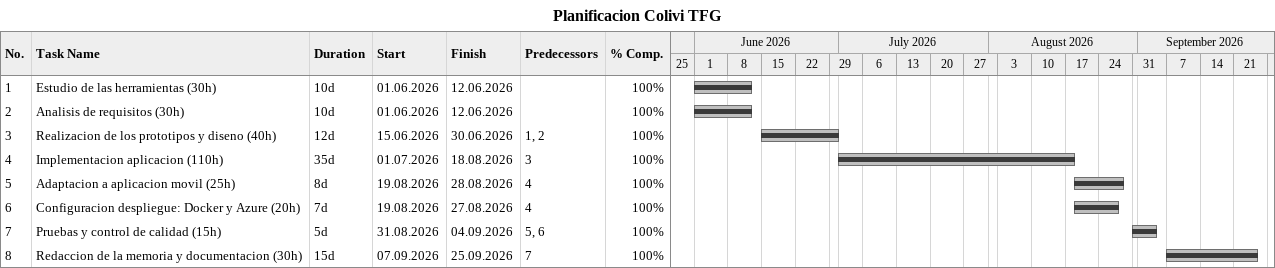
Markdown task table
Planificacion Colivi TFG

| ID | Task | Duration | Start | Finish | Predecessors | % complete |
|---|---|---|---|---|---|---|
| 1 | Estudio de las herramientas (30h) | 10d | 2026-06-01 | 2026-06-12 |  | 100 |
| 2 | Analisis de requisitos (30h) | 10d | 2026-06-01 | 2026-06-12 |  | 100 |
| 3 | Realizacion de los prototipos y diseno (40h) | 12d | 2026-06-15 | 2026-06-30 | 1, 2 | 100 |
| 4 | Implementacion aplicacion (110h) | 35d | 2026-07-01 | 2026-08-18 | 3 | 100 |
| 5 | Adaptacion a aplicacion movil (25h) | 8d | 2026-08-19 | 2026-08-28 | 4 | 100 |
| 6 | Configuracion despliegue: Docker y Azure (20h) | 7d | 2026-08-19 | 2026-08-27 | 4 | 100 |
| 7 | Pruebas y control de calidad (15h) | 5d | 2026-08-31 | 2026-09-04 | 5, 6 | 100 |
| 8 | Redaccion de la memoria y documentacion (30h) | 15d | 2026-09-07 | 2026-09-25 | 7 | 100 |
